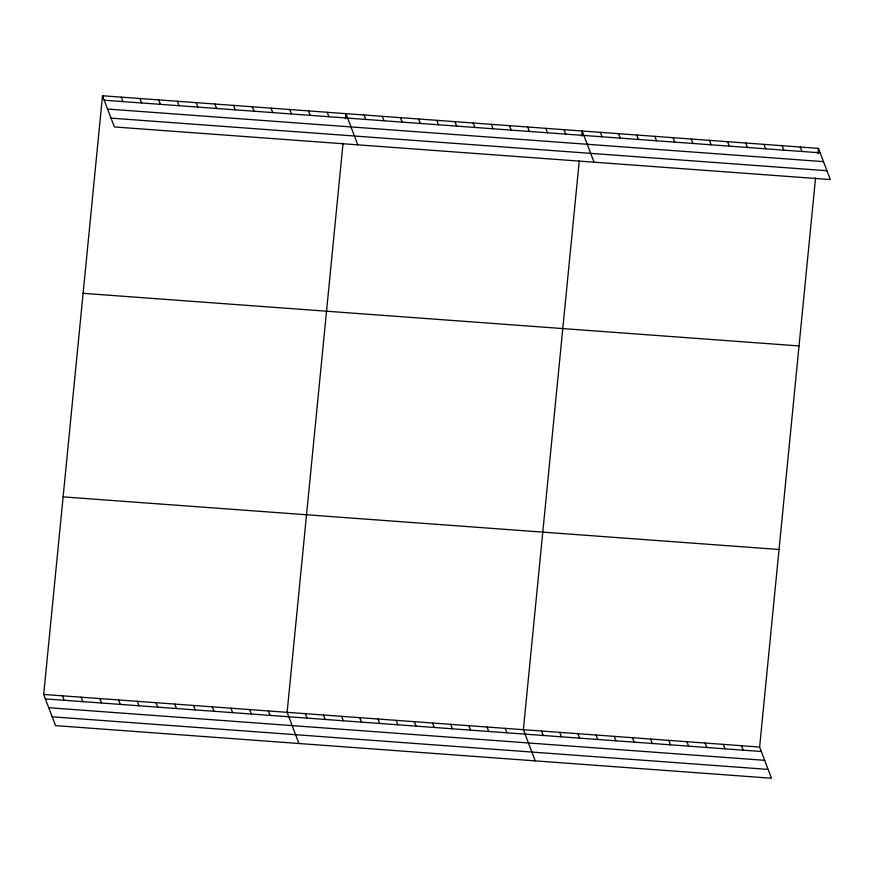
<?xml version="1.0" encoding="UTF-8"?>
<svg xmlns="http://www.w3.org/2000/svg" width="874" height="874" viewBox="0 0 874 874"><rect width="100%" height="100%" fill="white"/><g stroke="black" fill="none" stroke-linecap="round" stroke-linejoin="round"><path stroke-width="1.31" d="M815.551 177.87L759.626 747.051L771.48 778.231L55.543 725.628L43.7 694.448L102.52 95.769L818.457 148.372L830.3 179.552L114.374 126.949L102.52 95.769M343.045 143.161L287.12 712.332L298.963 743.512M345.438 118.777L345.94 113.653L357.783 144.833M579.298 160.521L523.373 729.692L535.216 760.872M581.691 136.136L582.193 131.013L594.047 162.193M817.955 153.496L818.457 148.372M104.214 100.215L820.14 152.819M107.568 109.042L823.494 161.635M111.02 118.132L826.946 170.725M83.106 293.325L799.044 345.929M63.114 496.88L779.04 549.484M43.7 694.448L759.626 747.051M45.393 698.894L761.32 751.498M48.736 707.721L764.674 760.325M52.2 716.811L768.126 769.415M800.278 147.029L801.971 151.486M782.11 145.696L783.792 150.142M763.931 144.363L765.624 148.809M745.762 143.03L747.456 147.477M727.583 141.686L729.277 146.144M709.415 140.353L711.108 144.811M691.236 139.021L692.929 143.467M673.067 137.688L674.761 142.134M654.888 136.355L656.582 140.801M636.72 135.011L638.413 139.469M618.541 133.678L620.234 138.125M600.372 132.345L602.066 136.792M564.025 129.669L565.718 134.126M545.846 128.336L547.539 132.793M527.678 127.003L529.371 131.45M509.498 125.67L511.192 130.117M741.458 745.719L743.151 750.165M491.33 124.337L493.023 128.784M723.279 744.386L724.972 748.832M473.151 122.994L474.844 127.451M705.11 743.042L706.804 747.499M454.983 121.661L456.676 126.107M686.931 741.709L688.625 746.156M436.803 120.328L438.497 124.774M668.763 740.376L670.456 744.823M418.635 118.995L420.328 123.442M650.584 739.043L652.277 743.49M400.456 117.651L402.149 122.109M632.415 737.7L634.109 742.157M382.288 116.318L383.981 120.776M614.247 736.367L615.93 740.824M364.108 114.986L365.802 119.432M596.068 735.034L597.761 739.48M577.9 733.701L579.582 738.148M327.215 112.276L328.908 116.723M559.721 732.368L561.414 736.815M308.489 110.9L310.183 115.346M541.552 731.025L543.235 735.482M289.764 109.523L291.457 113.97M271.038 108.147L272.732 112.593M505.205 728.359L506.887 732.805M252.313 106.77L254.006 111.216M487.026 727.026L488.719 731.472M233.598 105.393L235.281 109.851M468.857 725.682L470.54 730.14M450.678 724.349L452.371 728.796M214.873 104.017L216.555 108.474M432.51 723.016L434.192 727.463M196.147 102.64L197.841 107.098M414.331 721.684L416.024 726.13M177.422 101.264L179.115 105.721M396.162 720.34L397.845 724.797M158.697 99.887L160.39 104.345M377.983 719.007L379.677 723.464M139.971 98.522L141.664 102.968M359.815 717.674L361.497 722.121M121.246 97.145L122.939 101.592M341.636 716.341L343.329 720.788M323.467 715.008L325.15 719.455M305.288 713.665L306.982 718.122M268.394 710.955L270.088 715.413M249.669 709.579L251.362 714.036M230.944 708.202L232.637 712.66M212.218 706.826L213.912 711.283M193.493 705.449L195.186 709.906M174.767 704.083L176.461 708.53M156.042 702.707L157.735 707.153M137.316 701.33L139.01 705.777M118.602 699.954L120.284 704.4M99.876 698.577L101.559 703.024M81.151 697.201L82.844 701.647M62.425 695.824L64.119 700.271"/></g></svg>
